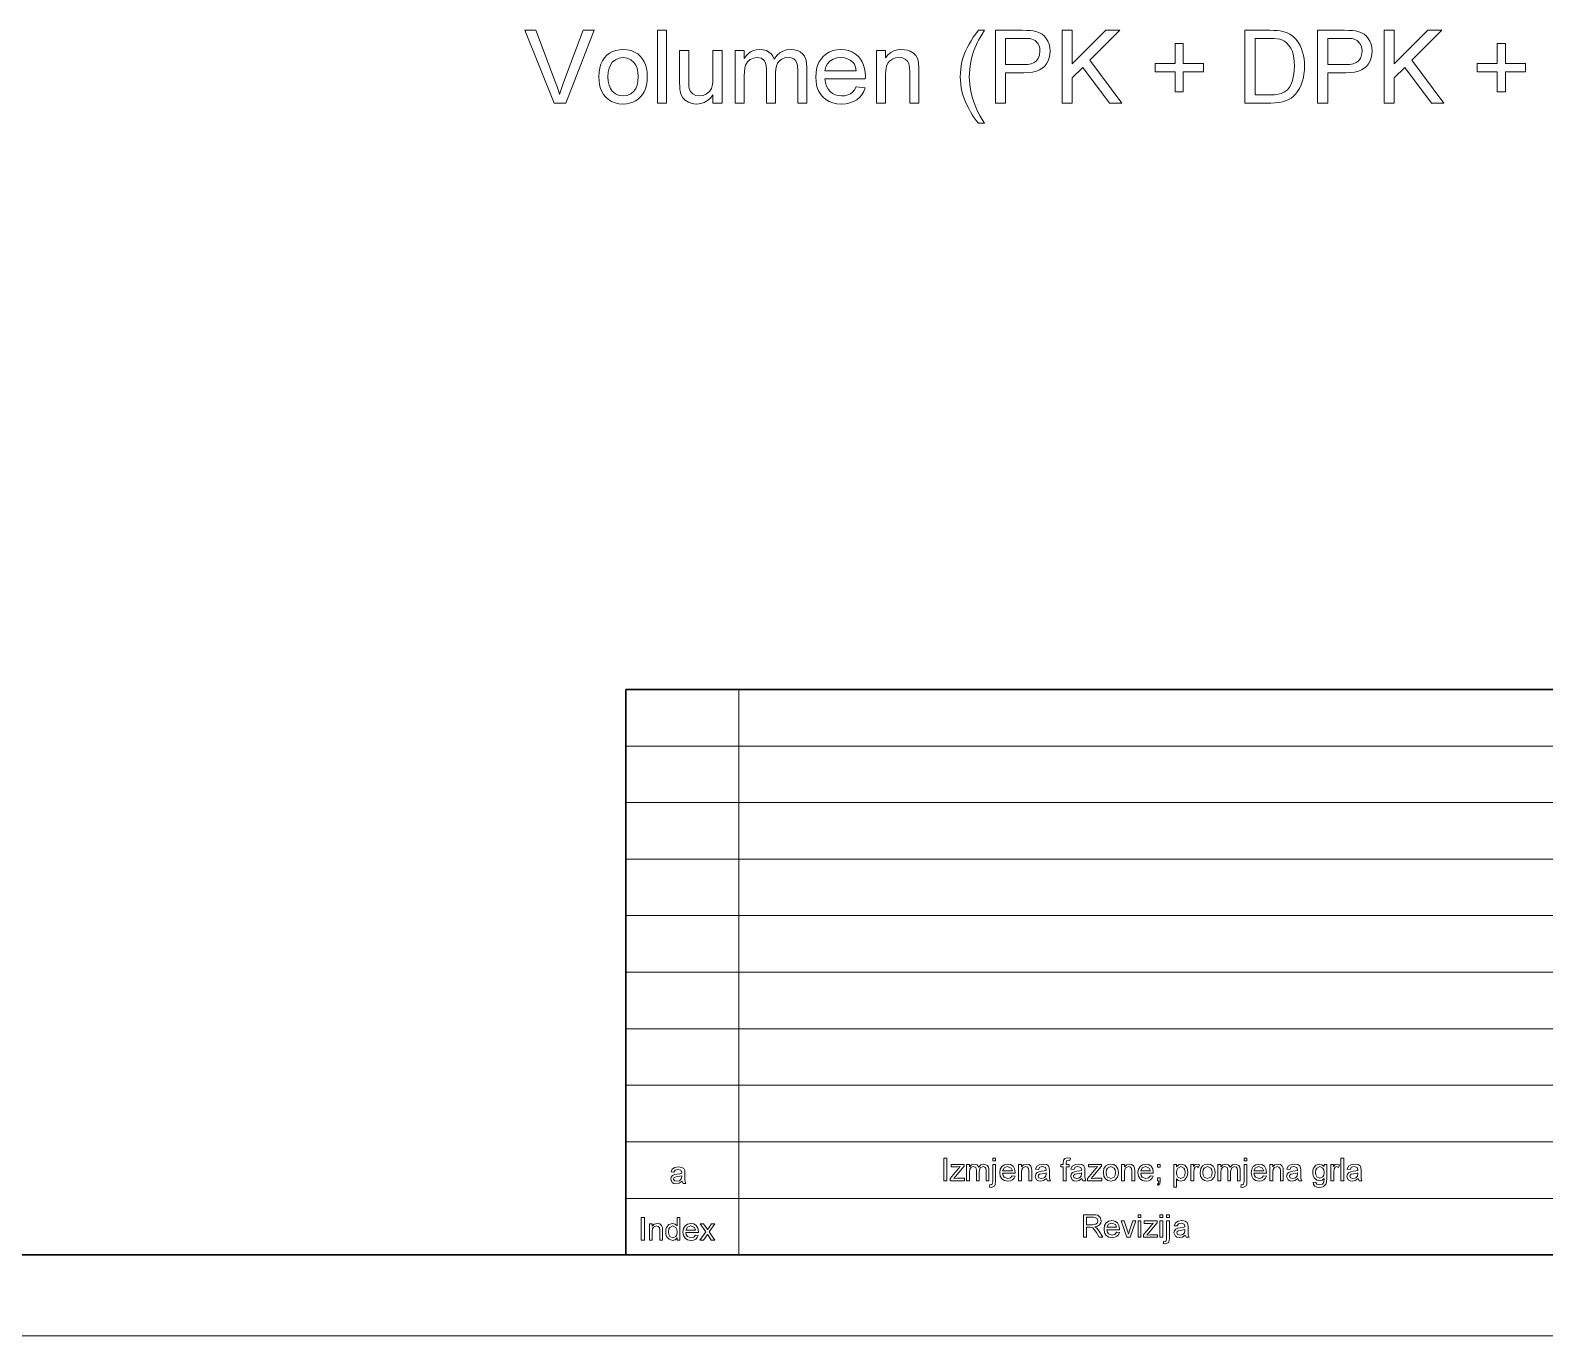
# Model space of a CAD drawing. Extents: x 0 to 297, y 0 to 535.
# Drawn here: x 105.6 to 199.3, y 0 to 80.8 of the extents above; entities that cross this region are included whole.
import ezdxf

# ---------------------------------------------------------------- set-up
doc = ezdxf.new("R2010")
doc.units = 0

msp = doc.modelspace()

# ---------------------------------------------------------------- linework, layer by layer
at = {"color": 7, "lineweight": 30}
for p, q in [((142.421, 40), (292, 40)), ((142.421, 40), (142.421, 5)), ((20, 5), (292, 5))]:
    msp.add_line(p, q, dxfattribs=at)
at = {"color": 7, "lineweight": 13}
for p, q in [((149.421, 40), (149.421, 5)), ((142.421, 36.5), (292, 36.5)), ((292, 33), (142.421, 33)), ((142.421, 29.5), (260.611, 29.5)), ((142.421, 26), (260.611, 26)), ((142.421, 22.5), (260.611, 22.5)), ((142.421, 19), (292, 19)), ((224.211, 15.5), (142.421, 15.5)), ((142.421, 12), (292, 12)), ((142.421, 8.5), (292, 8.5)), ((0, 0), (297, 0))]:
    msp.add_line(p, q, dxfattribs=at)
for points in [[(137.99, 76.3), (136.181, 80.8), (136.851, 80.8), (138.073, 77.561), (138.144, 77.37), (138.209, 77.184), (138.267, 77.005), (138.32, 76.832), (138.375, 77.014), (138.434, 77.197), (138.497, 77.379), (138.564, 77.561), (139.789, 80.8), (140.46, 80.8), (138.717, 76.3)], [(144.381, 76.3), (144.381, 80.8), (144.943, 80.8), (144.943, 76.3)], [(164.256, 75.05), (164.124, 75.215), (163.998, 75.388), (163.877, 75.568), (163.763, 75.756), (163.655, 75.952), (163.553, 76.155), (163.457, 76.367), (163.37, 76.583), (163.297, 76.802), (163.237, 77.023), (163.191, 77.246), (163.157, 77.471), (163.137, 77.699), (163.131, 77.928), (163.137, 78.164), (163.158, 78.396), (163.192, 78.625), (163.239, 78.851), (163.3, 79.074), (163.375, 79.293), (163.463, 79.509), (163.563, 79.725), (163.676, 79.94), (163.802, 80.156), (163.941, 80.371), (164.092, 80.586), (164.256, 80.8), (164.631, 80.8), (164.489, 80.566), (164.369, 80.36), (164.268, 80.182), (164.188, 80.033), (164.129, 79.912), (164.038, 79.703), (163.958, 79.49), (163.888, 79.272), (163.828, 79.05), (163.779, 78.826), (163.742, 78.602), (163.715, 78.377), (163.699, 78.151), (163.693, 77.925), (163.699, 77.704), (163.715, 77.483), (163.743, 77.261), (163.782, 77.04), (163.832, 76.819), (163.893, 76.598), (163.965, 76.376), (164.048, 76.155), (164.143, 75.934), (164.248, 75.713), (164.364, 75.492), (164.492, 75.271), (164.631, 75.05)], [(165.318, 76.3), (165.318, 80.8), (166.986, 80.8), (167.257, 80.796), (167.481, 80.782), (167.659, 80.758), (167.864, 80.711), (168.046, 80.642), (168.204, 80.551), (168.342, 80.436), (168.46, 80.294), (168.559, 80.125), (168.634, 79.936), (168.678, 79.734), (168.693, 79.521), (168.679, 79.302), (168.637, 79.097), (168.566, 78.906), (168.467, 78.729), (168.339, 78.566), (168.205, 78.447), (168.04, 78.349), (167.843, 78.273), (167.614, 78.219), (167.353, 78.186), (167.061, 78.175), (165.943, 78.175), (165.943, 76.3)], [(169.443, 76.3), (169.443, 80.8), (170.068, 80.8), (170.068, 78.716), (172.152, 80.8), (173.006, 80.8), (171.151, 78.947), (173.131, 76.3), (172.366, 76.3), (170.715, 78.508), (170.068, 77.863), (170.068, 76.3)], [(180.756, 76.3), (180.756, 80.8), (182.292, 80.8), (182.537, 80.796), (182.751, 80.784), (182.934, 80.764), (183.086, 80.736), (183.329, 80.661), (183.547, 80.553), (183.74, 80.414), (183.906, 80.253), (184.049, 80.071), (184.17, 79.868), (184.268, 79.645), (184.331, 79.452), (184.38, 79.249), (184.415, 79.035), (184.436, 78.81), (184.443, 78.575), (184.436, 78.326), (184.414, 78.091), (184.376, 77.871), (184.325, 77.666), (184.238, 77.417), (184.137, 77.199), (184.02, 77.011), (183.893, 76.85), (183.757, 76.714), (183.614, 76.603), (183.457, 76.511), (183.279, 76.436), (183.081, 76.377), (182.863, 76.335), (182.624, 76.309), (182.365, 76.3)], [(185.256, 76.3), (185.256, 80.8), (186.924, 80.8), (187.194, 80.796), (187.418, 80.782), (187.597, 80.758), (187.802, 80.711), (187.983, 80.642), (188.142, 80.551), (188.279, 80.436), (188.397, 80.294), (188.496, 80.125), (188.571, 79.936), (188.616, 79.734), (188.631, 79.521), (188.617, 79.302), (188.574, 79.097), (188.503, 78.906), (188.404, 78.729), (188.277, 78.566), (188.143, 78.447), (187.977, 78.349), (187.78, 78.273), (187.551, 78.219), (187.291, 78.186), (186.999, 78.175), (185.881, 78.175), (185.881, 76.3)], [(189.381, 76.3), (189.381, 80.8), (190.006, 80.8), (190.006, 78.716), (192.09, 80.8), (192.943, 80.8), (191.089, 78.947), (193.068, 76.3), (192.304, 76.3), (190.652, 78.508), (190.006, 77.863), (190.006, 76.3)], [(165.943, 78.675), (167.055, 78.675), (167.31, 78.689), (167.525, 78.73), (167.701, 78.798), (167.837, 78.893), (167.965, 79.057), (168.042, 79.261), (168.068, 79.504), (168.053, 79.685), (168.008, 79.847), (167.932, 79.992), (167.774, 80.161), (167.573, 80.26), (167.45, 80.283), (167.274, 80.296), (167.043, 80.3), (165.943, 80.3)], [(176.443, 76.988), (176.443, 78.238), (175.193, 78.238), (175.193, 78.738), (176.443, 78.738), (176.443, 79.988), (176.943, 79.988), (176.943, 78.738), (178.193, 78.738), (178.193, 78.238), (176.943, 78.238), (176.943, 76.988)], [(181.381, 76.8), (182.313, 76.8), (182.581, 76.81), (182.807, 76.838), (182.992, 76.885), (183.212, 76.987), (183.384, 77.123), (183.51, 77.283), (183.617, 77.476), (183.703, 77.702), (183.754, 77.894), (183.79, 78.105), (183.811, 78.335), (183.818, 78.585), (183.809, 78.859), (183.782, 79.106), (183.737, 79.327), (183.674, 79.522), (183.593, 79.69), (183.475, 79.867), (183.344, 80.012), (183.201, 80.125), (183.047, 80.207), (182.913, 80.248), (182.743, 80.277), (182.539, 80.295), (182.299, 80.3), (181.381, 80.3)], [(185.881, 78.675), (186.992, 78.675), (187.247, 78.689), (187.463, 78.73), (187.639, 78.798), (187.774, 78.893), (187.903, 79.057), (187.98, 79.261), (188.006, 79.504), (187.991, 79.685), (187.945, 79.847), (187.869, 79.992), (187.712, 80.161), (187.511, 80.26), (187.388, 80.283), (187.211, 80.296), (186.98, 80.3), (185.881, 80.3)], [(196.381, 76.988), (196.381, 78.238), (195.131, 78.238), (195.131, 78.738), (196.381, 78.738), (196.381, 79.988), (196.881, 79.988), (196.881, 78.738), (198.131, 78.738), (198.131, 78.238), (196.881, 78.238), (196.881, 76.988)], [(140.756, 77.925), (140.769, 78.211), (140.811, 78.472), (140.879, 78.706), (140.975, 78.915), (141.099, 79.097), (141.25, 79.255), (141.422, 79.384), (141.609, 79.484), (141.811, 79.556), (142.027, 79.599), (142.258, 79.613), (142.512, 79.595), (142.747, 79.543), (142.963, 79.456), (143.16, 79.334), (143.337, 79.176), (143.465, 79.022), (143.57, 78.849), (143.651, 78.657), (143.709, 78.447), (143.744, 78.218), (143.756, 77.971), (143.744, 77.676), (143.709, 77.414), (143.651, 77.186), (143.57, 76.99), (143.467, 76.822), (143.342, 76.673), (143.197, 76.545), (143.031, 76.436), (142.85, 76.349), (142.66, 76.287), (142.463, 76.25), (142.258, 76.238), (141.999, 76.255), (141.761, 76.307), (141.543, 76.394), (141.346, 76.516), (141.17, 76.673), (141.044, 76.828), (140.94, 77.005), (140.859, 77.203), (140.802, 77.423), (140.767, 77.663)], [(141.318, 77.926), (141.335, 77.647), (141.385, 77.406), (141.468, 77.201), (141.585, 77.034), (141.779, 76.87), (142.003, 76.771), (142.258, 76.738), (142.51, 76.771), (142.733, 76.87), (142.926, 77.036), (143.043, 77.204), (143.126, 77.412), (143.177, 77.658), (143.193, 77.944), (143.176, 78.215), (143.126, 78.45), (143.042, 78.651), (142.925, 78.817), (142.731, 78.981), (142.509, 79.08), (142.258, 79.113), (142.003, 79.08), (141.779, 78.982), (141.585, 78.818), (141.468, 78.652), (141.385, 78.448), (141.335, 78.206)], [(147.818, 76.3), (147.818, 76.813), (147.662, 76.606), (147.484, 76.445), (147.285, 76.33), (147.066, 76.261), (146.825, 76.238), (146.645, 76.25), (146.473, 76.287), (146.308, 76.348), (146.099, 76.472), (145.952, 76.624), (145.852, 76.809), (145.788, 77.031), (145.77, 77.16), (145.759, 77.331), (145.756, 77.544), (145.756, 79.55), (146.318, 79.55), (146.318, 77.771), (146.322, 77.518), (146.333, 77.327), (146.351, 77.197), (146.431, 77.006), (146.567, 76.861), (146.751, 76.769), (146.973, 76.738), (147.209, 76.769), (147.429, 76.863), (147.61, 77.012), (147.73, 77.205), (147.779, 77.37), (147.808, 77.579), (147.818, 77.832), (147.818, 79.55), (148.381, 79.55), (148.381, 76.3)], [(149.193, 76.3), (149.193, 79.55), (149.756, 79.55), (149.756, 79.061), (149.866, 79.216), (149.997, 79.35), (150.151, 79.462), (150.323, 79.546), (150.511, 79.596), (150.713, 79.613), (150.933, 79.596), (151.125, 79.544), (151.289, 79.457), (151.424, 79.34), (151.529, 79.195), (151.605, 79.022), (151.77, 79.235), (151.954, 79.4), (152.156, 79.518), (152.378, 79.589), (152.618, 79.613), (152.848, 79.596), (153.05, 79.546), (153.223, 79.463), (153.368, 79.346), (153.483, 79.194), (153.565, 79.007), (153.614, 78.783), (153.631, 78.524), (153.631, 76.3), (153.068, 76.3), (153.068, 78.324), (153.055, 78.604), (153.014, 78.794), (152.939, 78.923), (152.82, 79.025), (152.667, 79.091), (152.489, 79.113), (152.273, 79.088), (152.084, 79.013), (151.92, 78.888), (151.821, 78.758), (151.75, 78.595), (151.707, 78.398), (151.693, 78.167), (151.693, 76.3), (151.131, 76.3), (151.131, 78.387), (151.116, 78.609), (151.071, 78.79), (150.996, 78.931), (150.82, 79.068), (150.557, 79.113), (150.335, 79.083), (150.129, 78.992), (149.96, 78.843), (149.844, 78.638), (149.795, 78.46), (149.766, 78.236), (149.756, 77.966), (149.756, 76.3)], [(156.686, 77.3), (157.238, 77.238), (157.155, 77.014), (157.042, 76.816), (156.899, 76.645), (156.728, 76.5), (156.529, 76.385), (156.304, 76.304), (156.053, 76.254), (155.776, 76.238), (155.497, 76.255), (155.242, 76.308), (155.01, 76.395), (154.803, 76.517), (154.62, 76.674), (154.49, 76.83), (154.383, 77.004), (154.3, 77.199), (154.241, 77.412), (154.205, 77.645), (154.193, 77.898), (154.205, 78.159), (154.241, 78.401), (154.301, 78.622), (154.385, 78.822), (154.493, 79.003), (154.625, 79.163), (154.808, 79.325), (155.011, 79.451), (155.235, 79.541), (155.48, 79.595), (155.745, 79.613), (156.002, 79.595), (156.239, 79.543), (156.456, 79.455), (156.655, 79.333), (156.833, 79.175), (156.962, 79.02), (157.068, 78.844), (157.15, 78.649), (157.209, 78.434), (157.244, 78.199), (157.256, 77.945), (157.253, 77.8), (154.756, 77.8), (154.788, 77.558), (154.851, 77.346), (154.947, 77.164), (155.074, 77.012), (155.225, 76.892), (155.395, 76.806), (155.582, 76.755), (155.787, 76.738), (155.989, 76.753), (156.17, 76.798), (156.33, 76.872), (156.469, 76.979), (156.588, 77.122)], [(154.756, 78.3), (156.693, 78.3), (156.651, 78.519), (156.577, 78.697), (156.471, 78.836), (156.32, 78.957), (156.148, 79.044), (155.956, 79.096), (155.742, 79.113), (155.487, 79.088), (155.26, 79.015), (155.061, 78.892), (154.905, 78.728), (154.803, 78.531)], [(157.943, 76.3), (157.943, 79.55), (158.506, 79.55), (158.506, 79.09), (158.656, 79.278), (158.83, 79.425), (159.029, 79.529), (159.252, 79.592), (159.5, 79.613), (159.684, 79.601), (159.857, 79.566), (160.02, 79.507), (160.227, 79.386), (160.374, 79.232), (160.474, 79.045), (160.539, 78.826), (160.555, 78.699), (160.565, 78.521), (160.568, 78.293), (160.568, 76.3), (160.006, 76.3), (160.006, 78.255), (159.999, 78.457), (159.978, 78.623), (159.943, 78.752), (159.856, 78.9), (159.721, 79.015), (159.548, 79.088), (159.347, 79.113), (159.128, 79.088), (158.931, 79.015), (158.755, 78.892), (158.646, 78.757), (158.568, 78.572), (158.521, 78.338), (158.506, 78.054), (158.506, 76.3)], [(145.907, 9.555), (145.723, 9.434), (145.54, 9.399), (145.398, 9.42), (145.293, 9.48), (145.207, 9.687), (145.239, 9.822), (145.325, 9.92), (145.444, 9.976), (145.591, 10.002), (145.765, 10.029), (145.886, 10.06), (145.887, 10.102), (145.841, 10.24), (145.654, 10.294), (145.483, 10.255), (145.401, 10.119), (145.226, 10.138), (145.302, 10.312), (145.455, 10.414), (145.687, 10.449), (145.899, 10.418), (146.019, 10.341), (146.073, 10.223), (146.082, 10.069), (146.082, 9.852), (146.085, 9.664), (146.093, 9.554), (146.14, 9.419), (145.965, 9.419)], [(162.105, 9.591), (162.105, 10.991), (162.3, 10.991), (162.3, 9.591)], [(162.514, 9.591), (162.514, 9.737), (163.128, 10.466), (162.951, 10.446), (162.572, 10.446), (162.572, 10.602), (163.369, 10.602), (163.369, 10.486), (162.829, 9.846), (162.729, 9.727), (162.938, 9.746), (163.389, 9.746), (163.389, 9.591)], [(163.525, 9.591), (163.525, 10.602), (163.7, 10.602), (163.7, 10.45), (163.823, 10.574), (163.998, 10.621), (164.177, 10.573), (164.275, 10.437), (164.414, 10.575), (164.59, 10.621), (164.824, 10.538), (164.885, 10.433), (164.905, 10.282), (164.905, 9.591), (164.73, 9.591), (164.73, 10.22), (164.714, 10.366), (164.653, 10.438), (164.55, 10.466), (164.373, 10.396), (164.303, 10.171), (164.303, 9.591), (164.128, 9.591), (164.128, 10.24), (164.086, 10.409), (163.949, 10.466), (163.816, 10.428), (163.727, 10.318), (163.7, 10.109), (163.7, 9.591)], [(164.933, 9.201), (164.965, 9.351), (165.041, 9.338), (165.115, 9.372), (165.139, 9.545), (165.139, 10.602), (165.314, 10.602), (165.314, 9.537), (165.302, 9.379), (165.266, 9.277), (165.064, 9.182)], [(165.139, 10.816), (165.139, 10.991), (165.314, 10.991), (165.314, 10.816)], [(166.354, 9.902), (166.525, 9.882), (166.464, 9.751), (166.367, 9.653), (166.235, 9.592), (166.07, 9.571), (165.867, 9.605), (165.711, 9.707), (165.611, 9.87), (165.578, 10.088), (165.612, 10.313), (165.712, 10.481), (165.867, 10.586), (166.061, 10.621), (166.249, 10.587), (166.399, 10.485), (166.498, 10.321), (166.531, 10.102), (166.53, 10.057), (165.753, 10.057), (165.783, 9.916), (165.852, 9.812), (166.074, 9.727), (166.243, 9.769)], [(165.753, 10.213), (166.356, 10.213), (166.286, 10.379), (166.06, 10.466), (165.848, 10.397)], [(166.745, 9.591), (166.745, 10.602), (166.92, 10.602), (166.92, 10.458), (167.051, 10.58), (167.229, 10.621), (167.391, 10.588), (167.501, 10.503), (167.552, 10.376), (167.561, 10.21), (167.561, 9.591), (167.386, 9.591), (167.386, 10.199), (167.367, 10.353), (167.298, 10.435), (167.181, 10.466), (166.997, 10.397), (166.939, 10.297), (166.92, 10.136), (166.92, 9.591)], [(168.475, 9.727), (168.291, 9.606), (168.109, 9.571), (167.967, 9.591), (167.862, 9.652), (167.775, 9.859), (167.808, 9.994), (167.893, 10.092), (168.013, 10.148), (168.16, 10.174), (168.334, 10.201), (168.455, 10.232), (168.456, 10.274), (168.409, 10.412), (168.222, 10.466), (168.051, 10.427), (167.97, 10.291), (167.795, 10.31), (167.871, 10.484), (168.023, 10.585), (168.255, 10.621), (168.468, 10.59), (168.588, 10.513), (168.642, 10.395), (168.65, 10.241), (168.65, 10.024), (168.653, 9.836), (168.662, 9.726), (168.709, 9.591), (168.534, 9.591)], [(169.506, 9.591), (169.506, 10.446), (169.35, 10.446), (169.35, 10.602), (169.506, 10.602), (169.506, 10.709), (169.524, 10.861), (169.614, 10.969), (169.79, 11.01), (169.949, 10.993), (169.924, 10.845), (169.823, 10.855), (169.713, 10.821), (169.681, 10.696), (169.681, 10.602), (169.875, 10.602), (169.875, 10.446), (169.681, 10.446), (169.681, 9.591)], [(170.669, 9.727), (170.485, 9.606), (170.302, 9.571), (170.16, 9.591), (170.055, 9.652), (169.969, 9.859), (170.001, 9.994), (170.087, 10.092), (170.206, 10.148), (170.353, 10.174), (170.527, 10.201), (170.648, 10.232), (170.649, 10.274), (170.603, 10.412), (170.416, 10.466), (170.245, 10.427), (170.163, 10.291), (169.988, 10.31), (170.064, 10.484), (170.217, 10.585), (170.449, 10.621), (170.661, 10.59), (170.781, 10.513), (170.835, 10.395), (170.844, 10.241), (170.844, 10.024), (170.847, 9.836), (170.855, 9.726), (170.902, 9.591), (170.727, 9.591)], [(171.019, 9.591), (171.019, 9.737), (171.633, 10.466), (171.456, 10.446), (171.077, 10.446), (171.077, 10.602), (171.874, 10.602), (171.874, 10.486), (171.334, 9.846), (171.234, 9.727), (171.443, 9.746), (171.894, 9.746), (171.894, 9.591)], [(171.991, 10.096), (172.029, 10.339), (172.145, 10.51), (172.287, 10.593), (172.458, 10.621), (172.645, 10.587), (172.794, 10.485), (172.892, 10.324), (172.924, 10.11), (172.91, 9.937), (172.867, 9.805), (172.699, 9.633), (172.458, 9.571), (172.269, 9.605), (172.12, 9.706), (172.023, 9.871)], [(172.166, 10.096), (172.187, 9.934), (172.249, 9.819), (172.458, 9.727), (172.666, 9.819), (172.729, 9.936), (172.749, 10.102), (172.728, 10.259), (172.666, 10.373), (172.458, 10.466), (172.249, 10.374), (172.187, 10.259)], [(173.119, 9.591), (173.119, 10.602), (173.294, 10.602), (173.294, 10.458), (173.425, 10.58), (173.603, 10.621), (173.765, 10.588), (173.875, 10.503), (173.926, 10.376), (173.935, 10.21), (173.935, 9.591), (173.76, 9.591), (173.76, 10.199), (173.741, 10.353), (173.672, 10.435), (173.555, 10.466), (173.371, 10.397), (173.313, 10.297), (173.294, 10.136), (173.294, 9.591)], [(174.906, 9.902), (175.077, 9.882), (175.016, 9.751), (174.918, 9.653), (174.786, 9.592), (174.622, 9.571), (174.419, 9.605), (174.263, 9.707), (174.163, 9.87), (174.13, 10.088), (174.163, 10.313), (174.264, 10.481), (174.418, 10.586), (174.613, 10.621), (174.801, 10.587), (174.951, 10.485), (175.05, 10.321), (175.083, 10.102), (175.082, 10.057), (174.305, 10.057), (174.335, 9.916), (174.404, 9.812), (174.626, 9.727), (174.795, 9.769)], [(174.305, 10.213), (174.908, 10.213), (174.838, 10.379), (174.612, 10.466), (174.4, 10.397)], [(175.335, 10.427), (175.335, 10.602), (175.51, 10.602), (175.51, 10.427)], [(176.347, 9.202), (176.347, 10.602), (176.522, 10.602), (176.522, 10.447), (176.643, 10.578), (176.806, 10.621), (177.028, 10.555), (177.173, 10.368), (177.209, 10.242), (177.222, 10.104), (177.208, 9.957), (177.166, 9.826), (177.006, 9.637), (176.785, 9.571), (176.632, 9.611), (176.522, 9.712), (176.522, 9.202)], [(176.522, 10.088), (176.541, 9.927), (176.597, 9.815), (176.781, 9.727), (176.968, 9.818), (177.027, 9.934), (177.047, 10.101), (177.028, 10.261), (176.97, 10.375), (176.788, 10.466), (176.602, 10.369), (176.542, 10.25)], [(177.416, 9.591), (177.416, 10.602), (177.572, 10.602), (177.572, 10.467), (177.674, 10.591), (177.776, 10.621), (177.941, 10.573), (177.885, 10.417), (177.77, 10.466), (177.677, 10.431), (177.618, 10.335), (177.591, 10.131), (177.591, 9.591)], [(177.98, 10.096), (178.018, 10.339), (178.134, 10.51), (178.276, 10.593), (178.447, 10.621), (178.634, 10.587), (178.783, 10.485), (178.881, 10.324), (178.913, 10.11), (178.899, 9.937), (178.856, 9.805), (178.688, 9.633), (178.447, 9.571), (178.258, 9.605), (178.109, 9.706), (178.012, 9.871)], [(178.155, 10.096), (178.176, 9.934), (178.238, 9.819), (178.447, 9.727), (178.655, 9.819), (178.717, 9.936), (178.738, 10.102), (178.717, 10.259), (178.655, 10.373), (178.447, 10.466), (178.238, 10.374), (178.176, 10.259)], [(179.088, 9.591), (179.088, 10.602), (179.263, 10.602), (179.263, 10.45), (179.386, 10.574), (179.561, 10.621), (179.74, 10.573), (179.839, 10.437), (179.978, 10.575), (180.154, 10.621), (180.387, 10.538), (180.448, 10.433), (180.469, 10.282), (180.469, 9.591), (180.294, 9.591), (180.294, 10.22), (180.277, 10.366), (180.217, 10.438), (180.114, 10.466), (179.937, 10.396), (179.866, 10.171), (179.866, 9.591), (179.691, 9.591), (179.691, 10.24), (179.649, 10.409), (179.513, 10.466), (179.379, 10.428), (179.291, 10.318), (179.263, 10.109), (179.263, 9.591)], [(180.496, 9.201), (180.528, 9.351), (180.604, 9.338), (180.678, 9.372), (180.702, 9.545), (180.702, 10.602), (180.877, 10.602), (180.877, 9.537), (180.865, 9.379), (180.829, 9.277), (180.628, 9.182)], [(180.702, 10.816), (180.702, 10.991), (180.877, 10.991), (180.877, 10.816)], [(181.917, 9.902), (182.089, 9.882), (182.028, 9.751), (181.93, 9.653), (181.798, 9.592), (181.634, 9.571), (181.431, 9.605), (181.274, 9.707), (181.175, 9.87), (181.141, 10.088), (181.175, 10.313), (181.276, 10.481), (181.43, 10.586), (181.624, 10.621), (181.812, 10.587), (181.963, 10.485), (182.061, 10.321), (182.094, 10.102), (182.093, 10.057), (181.316, 10.057), (181.346, 9.916), (181.415, 9.812), (181.637, 9.727), (181.806, 9.769)], [(181.316, 10.213), (181.919, 10.213), (181.85, 10.379), (181.623, 10.466), (181.412, 10.397)], [(182.308, 9.591), (182.308, 10.602), (182.483, 10.602), (182.483, 10.458), (182.614, 10.58), (182.792, 10.621), (182.954, 10.588), (183.064, 10.503), (183.116, 10.376), (183.125, 10.21), (183.125, 9.591), (182.95, 9.591), (182.95, 10.199), (182.93, 10.353), (182.861, 10.435), (182.745, 10.466), (182.561, 10.397), (182.502, 10.297), (182.483, 10.136), (182.483, 9.591)], [(184.039, 9.727), (183.855, 9.606), (183.672, 9.571), (183.53, 9.591), (183.425, 9.652), (183.339, 9.859), (183.371, 9.994), (183.457, 10.092), (183.576, 10.148), (183.723, 10.174), (183.897, 10.201), (184.018, 10.232), (184.019, 10.274), (183.973, 10.412), (183.786, 10.466), (183.615, 10.427), (183.533, 10.291), (183.358, 10.31), (183.434, 10.484), (183.587, 10.585), (183.819, 10.621), (184.031, 10.59), (184.151, 10.513), (184.205, 10.395), (184.214, 10.241), (184.214, 10.024), (184.217, 9.836), (184.225, 9.726), (184.272, 9.591), (184.097, 9.591)], [(184.972, 9.513), (185.147, 9.493), (185.204, 9.384), (185.375, 9.338), (185.555, 9.384), (185.64, 9.513), (185.653, 9.727), (185.529, 9.625), (185.379, 9.591), (185.199, 9.628), (185.064, 9.741), (184.98, 9.905), (184.953, 10.1), (184.965, 10.239), (185.003, 10.366), (185.148, 10.555), (185.371, 10.621), (185.527, 10.582), (185.653, 10.466), (185.653, 10.602), (185.828, 10.602), (185.828, 9.729), (185.816, 9.527), (185.78, 9.395), (185.628, 9.239), (185.511, 9.197), (185.371, 9.182), (185.208, 9.203), (185.079, 9.265), (184.997, 9.368)], [(185.128, 10.112), (185.146, 9.947), (185.202, 9.834), (185.39, 9.746), (185.577, 9.833), (185.634, 9.945), (185.653, 10.107), (185.633, 10.263), (185.575, 10.375), (185.387, 10.466), (185.203, 10.377), (185.146, 10.266)], [(186.08, 9.591), (186.08, 10.602), (186.236, 10.602), (186.236, 10.467), (186.338, 10.591), (186.441, 10.621), (186.605, 10.573), (186.549, 10.417), (186.434, 10.466), (186.341, 10.431), (186.282, 10.335), (186.255, 10.131), (186.255, 9.591)], [(186.703, 9.591), (186.703, 10.991), (186.878, 10.991), (186.878, 9.591)], [(187.772, 9.727), (187.588, 9.606), (187.406, 9.571), (187.263, 9.591), (187.158, 9.652), (187.072, 9.859), (187.105, 9.994), (187.19, 10.092), (187.309, 10.148), (187.456, 10.174), (187.63, 10.201), (187.752, 10.232), (187.753, 10.274), (187.706, 10.412), (187.519, 10.466), (187.348, 10.427), (187.266, 10.291), (187.091, 10.31), (187.167, 10.484), (187.32, 10.585), (187.552, 10.621), (187.764, 10.59), (187.885, 10.513), (187.939, 10.395), (187.947, 10.241), (187.947, 10.024), (187.95, 9.836), (187.959, 9.726), (188.005, 9.591), (187.83, 9.591)], [(145.887, 9.905), (145.774, 9.874), (145.616, 9.848), (145.47, 9.817), (145.405, 9.768), (145.382, 9.696), (145.432, 9.595), (145.579, 9.555), (145.75, 9.596), (145.86, 9.703), (145.886, 9.85)], [(168.456, 10.077), (168.343, 10.046), (168.184, 10.02), (168.039, 9.989), (167.973, 9.94), (167.95, 9.868), (168.001, 9.767), (168.148, 9.727), (168.318, 9.768), (168.428, 9.875), (168.455, 10.022)], [(170.649, 10.077), (170.536, 10.046), (170.378, 10.02), (170.233, 9.989), (170.167, 9.94), (170.144, 9.868), (170.194, 9.767), (170.341, 9.727), (170.512, 9.768), (170.622, 9.875), (170.648, 10.022)], [(175.335, 9.591), (175.335, 9.766), (175.51, 9.766), (175.51, 9.591), (175.478, 9.407), (175.374, 9.299), (175.335, 9.372), (175.4, 9.448), (175.423, 9.591)], [(184.019, 10.077), (183.906, 10.046), (183.748, 10.02), (183.602, 9.989), (183.537, 9.94), (183.514, 9.868), (183.564, 9.767), (183.711, 9.727), (183.882, 9.768), (183.992, 9.875), (184.018, 10.022)], [(187.753, 10.077), (187.639, 10.046), (187.481, 10.02), (187.336, 9.989), (187.27, 9.94), (187.247, 9.868), (187.297, 9.767), (187.444, 9.727), (187.615, 9.768), (187.725, 9.875), (187.752, 10.022)], [(143.378, 5.919), (143.378, 7.319), (143.572, 7.319), (143.572, 5.919)], [(143.883, 5.919), (143.883, 6.93), (144.058, 6.93), (144.058, 6.786), (144.189, 6.909), (144.368, 6.949), (144.529, 6.916), (144.64, 6.831), (144.691, 6.704), (144.7, 6.538), (144.7, 5.919), (144.525, 5.919), (144.525, 6.527), (144.505, 6.681), (144.436, 6.763), (144.32, 6.794), (144.136, 6.725), (144.078, 6.626), (144.058, 6.464), (144.058, 5.919)], [(145.594, 5.919), (145.594, 6.065), (145.478, 5.941), (145.318, 5.899), (145.102, 5.965), (144.949, 6.15), (144.908, 6.278), (144.894, 6.423), (144.907, 6.567), (144.944, 6.696), (145.094, 6.884), (145.318, 6.949), (145.479, 6.907), (145.594, 6.797), (145.594, 7.319), (145.769, 7.319), (145.769, 5.919)], [(145.069, 6.424), (145.089, 6.262), (145.148, 6.147), (145.335, 6.055), (145.519, 6.142), (145.575, 6.253), (145.594, 6.41), (145.575, 6.582), (145.517, 6.701), (145.327, 6.794), (145.143, 6.705), (145.088, 6.59)], [(146.739, 6.23), (146.911, 6.21), (146.85, 6.079), (146.752, 5.981), (146.62, 5.92), (146.456, 5.899), (146.253, 5.933), (146.097, 6.035), (145.997, 6.198), (145.964, 6.416), (145.997, 6.641), (146.098, 6.809), (146.252, 6.914), (146.447, 6.949), (146.635, 6.915), (146.785, 6.813), (146.884, 6.649), (146.917, 6.43), (146.916, 6.385), (146.139, 6.385), (146.169, 6.244), (146.238, 6.14), (146.46, 6.055), (146.629, 6.097)], [(146.139, 6.541), (146.742, 6.541), (146.672, 6.707), (146.446, 6.794), (146.234, 6.725)], [(147.014, 5.919), (147.374, 6.425), (147.033, 6.93), (147.244, 6.93), (147.405, 6.691), (147.482, 6.577), (147.558, 6.684), (147.733, 6.93), (147.943, 6.93), (147.585, 6.426), (147.928, 5.919), (147.717, 5.919), (147.514, 6.218), (147.477, 6.274), (147.224, 5.919)], [(170.76, 6.091), (170.76, 7.491), (171.372, 7.491), (171.529, 7.481), (171.644, 7.453), (171.793, 7.321), (171.849, 7.111), (171.826, 6.975), (171.757, 6.861), (171.639, 6.778), (171.471, 6.732), (171.579, 6.662), (171.727, 6.474), (171.959, 6.091), (171.736, 6.091), (171.558, 6.384), (171.43, 6.578), (171.34, 6.671), (171.259, 6.706), (171.16, 6.713), (170.954, 6.713), (170.954, 6.091)], [(170.954, 6.868), (171.336, 6.868), (171.522, 6.895), (171.621, 6.979), (171.654, 7.106), (171.588, 7.271), (171.379, 7.335), (170.954, 7.335)], [(172.813, 6.402), (172.985, 6.382), (172.923, 6.251), (172.826, 6.153), (172.694, 6.092), (172.53, 6.071), (172.327, 6.105), (172.17, 6.207), (172.07, 6.37), (172.037, 6.588), (172.071, 6.813), (172.172, 6.981), (172.326, 7.086), (172.52, 7.121), (172.708, 7.087), (172.859, 6.985), (172.957, 6.821), (172.99, 6.602), (172.989, 6.557), (172.212, 6.557), (172.242, 6.416), (172.311, 6.312), (172.533, 6.227), (172.702, 6.269)], [(172.212, 6.713), (172.815, 6.713), (172.746, 6.879), (172.519, 6.966), (172.307, 6.897)], [(173.454, 6.091), (173.087, 7.102), (173.273, 7.102), (173.48, 6.496), (173.544, 6.292), (173.607, 6.485), (173.816, 7.102), (174.001, 7.102), (173.659, 6.091)], [(174.137, 7.316), (174.137, 7.491), (174.312, 7.491), (174.312, 7.316)], [(174.137, 6.091), (174.137, 7.102), (174.312, 7.102), (174.312, 6.091)], [(174.468, 6.091), (174.468, 6.237), (175.082, 6.966), (174.905, 6.946), (174.526, 6.946), (174.526, 7.102), (175.323, 7.102), (175.323, 6.986), (174.783, 6.346), (174.683, 6.227), (174.892, 6.246), (175.343, 6.246), (175.343, 6.091)], [(175.498, 7.316), (175.498, 7.491), (175.673, 7.491), (175.673, 7.316)], [(175.498, 6.091), (175.498, 7.102), (175.673, 7.102), (175.673, 6.091)], [(175.701, 5.701), (175.733, 5.851), (175.809, 5.838), (175.883, 5.872), (175.907, 6.045), (175.907, 7.102), (176.082, 7.102), (176.082, 6.037), (176.07, 5.879), (176.034, 5.777), (175.832, 5.682)], [(175.907, 7.316), (175.907, 7.491), (176.082, 7.491), (176.082, 7.316)], [(177.065, 6.227), (176.882, 6.106), (176.699, 6.071), (176.557, 6.091), (176.452, 6.152), (176.365, 6.359), (176.398, 6.494), (176.484, 6.592), (176.603, 6.648), (176.75, 6.674), (176.924, 6.701), (177.045, 6.732), (177.046, 6.774), (177, 6.912), (176.813, 6.966), (176.641, 6.927), (176.56, 6.791), (176.385, 6.81), (176.461, 6.984), (176.614, 7.085), (176.845, 7.121), (177.058, 7.09), (177.178, 7.013), (177.232, 6.895), (177.24, 6.741), (177.24, 6.524), (177.243, 6.336), (177.252, 6.226), (177.299, 6.091), (177.124, 6.091)], [(177.046, 6.577), (176.933, 6.546), (176.774, 6.52), (176.629, 6.489), (176.564, 6.44), (176.54, 6.368), (176.591, 6.267), (176.738, 6.227), (176.909, 6.268), (177.018, 6.375), (177.045, 6.522)]]:
    msp.add_lwpolyline(points, close=True, dxfattribs=at)

doc.saveas('drawing.dxf')
